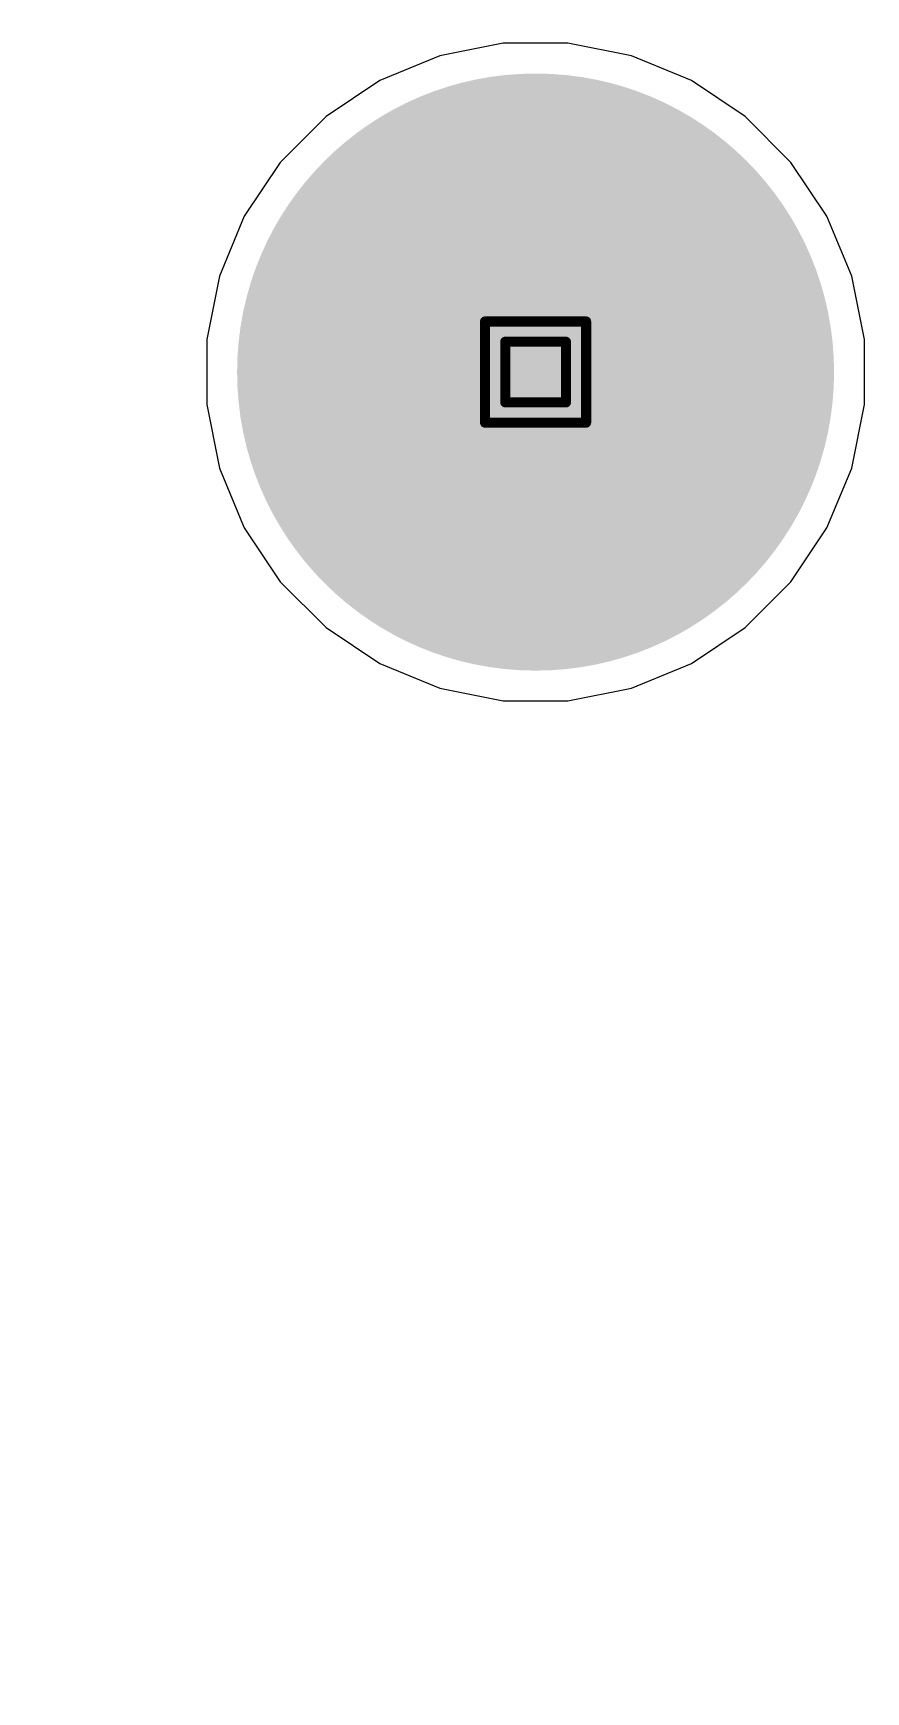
# Model space of a CAD drawing. Header units: inches. Extents: x -2.7 to 10.9, y -2.9 to 7.4.
# Drawn here: x -1.3042 to -1.1394, y -2.3724 to -2.0443 of the extents above; entities that cross this region are included whole.
import ezdxf

# ---------------------------------------------------------------- set-up
doc = ezdxf.new("R2010")
doc.units = ezdxf.units.IN
doc.header["$MEASUREMENT"] = 0
for name, color, linetype in [('Board Outline', 216, 'Continuous'), ('Bottom Layer', 5, 'Continuous'), ('Bottom Solder', 6, 'Continuous'), ('Drill Drawing', 1, 'Continuous'), ('Layer 2', 16, 'Continuous'), ('Layer 3', 76, 'Continuous'), ('Pad Holes', 156, 'Continuous'), ('Top Layer', 1, 'Continuous'), ('Top Solder', 216, 'Continuous')]:
    doc.layers.add(name, color=color, linetype=linetype)

msp = doc.modelspace()

# ---------------------------------------------------------------- hatches: boundary and pattern name
at = {"layer": 'Bottom Solder'}
h = msp.add_hatch(color=6, dxfattribs=at)
edge = h.paths.add_edge_path()
edge.add_arc((-1.20479, -2.11135), 0.004, 0, 360)
at = {"layer": 'Pad Holes'}
h = msp.add_hatch(color=7, dxfattribs=at)
edge = h.paths.add_edge_path()
edge.add_arc((-1.20479, -2.11135), 0.05906, 0, 360)
at = {"layer": 'Top Solder'}
h = msp.add_hatch(color=216, dxfattribs=at)
edge = h.paths.add_edge_path()
edge.add_arc((-1.20479, -2.11135), 0.004, 0, 360)

# ---------------------------------------------------------------- linework, layer by layer
at = {"layer": 'Board Outline'}
msp.add_lwpolyline([(2.84412, -0.24125, 0.005, 0.005, -0.741893), (-2.49969, -1.37795, 0.005, 0.005, 0)], format="xyseb", dxfattribs=at)
at = {"layer": 'Bottom Layer'}
for p, q in [((-1.2112, -2.0463), (-1.22376, -2.0488)), ((-1.19838, -2.0463), (-1.2112, -2.0463)), ((-1.18581, -2.0488), (-1.19838, -2.0463)), ((-1.22376, -2.0488), (-1.2356, -2.0537)), ((-1.17397, -2.0537), (-1.18581, -2.0488)), ((-1.2356, -2.0537), (-1.24626, -2.06082)), ((-1.16332, -2.06082), (-1.17397, -2.0537)), ((-1.24626, -2.06082), (-1.25532, -2.06988)), ((-1.15426, -2.06988), (-1.16332, -2.06082)), ((-1.25532, -2.06988), (-1.26244, -2.08054)), ((-1.14714, -2.08054), (-1.15426, -2.06988)), ((-1.26244, -2.08054), (-1.26734, -2.09237)), ((-1.14223, -2.09237), (-1.14714, -2.08054)), ((-1.26734, -2.09237), (-1.26984, -2.10494)), ((-1.13973, -2.10494), (-1.14223, -2.09237)), ((-1.26984, -2.10494), (-1.26984, -2.11776)), ((-1.13973, -2.11776), (-1.13973, -2.10494)), ((-1.26984, -2.11776), (-1.26734, -2.13033)), ((-1.14223, -2.13033), (-1.13973, -2.11776)), ((-1.26734, -2.13033), (-1.26244, -2.14217)), ((-1.14714, -2.14217), (-1.14223, -2.13033)), ((-1.26244, -2.14217), (-1.25532, -2.15282)), ((-1.15426, -2.15282), (-1.14714, -2.14217)), ((-1.25532, -2.15282), (-1.24626, -2.16188)), ((-1.16332, -2.16188), (-1.15426, -2.15282)), ((-1.24626, -2.16188), (-1.2356, -2.169)), ((-1.17397, -2.169), (-1.16332, -2.16188)), ((-1.2356, -2.169), (-1.22376, -2.17391)), ((-1.18581, -2.17391), (-1.17397, -2.169)), ((-1.22376, -2.17391), (-1.2112, -2.17641)), ((-1.19838, -2.17641), (-1.18581, -2.17391)), ((-1.2112, -2.17641), (-1.19838, -2.17641))]:
    msp.add_line(p, q, dxfattribs=at)
at = {"layer": 'Drill Drawing'}
for points in [[(-1.21479, -2.10135, 0.002, 0.002, 0), (-1.19479, -2.10135, 0.002, 0.002, 0)], [(-1.21479, -2.12135, 0.002, 0.002, 0), (-1.21479, -2.10135, 0.002, 0.002, 0)], [(-1.19479, -2.12135, 0.002, 0.002, 0), (-1.19479, -2.10135, 0.002, 0.002, 0)], [(-1.21079, -2.10535, 0.002, 0.002, 0), (-1.19879, -2.10535, 0.002, 0.002, 0)], [(-1.21079, -2.11735, 0.002, 0.002, 0), (-1.21079, -2.10535, 0.002, 0.002, 0)], [(-1.19879, -2.11735, 0.002, 0.002, 0), (-1.19879, -2.10535, 0.002, 0.002, 0)], [(-1.21079, -2.11735, 0.002, 0.002, 0), (-1.19879, -2.11735, 0.002, 0.002, 0)], [(-1.21479, -2.12135, 0.002, 0.002, 0), (-1.19479, -2.12135, 0.002, 0.002, 0)]]:
    msp.add_lwpolyline(points, format="xyseb", dxfattribs=at)
for points in [[(-1.21529, -2.10135, 0.001, 0.001, 1), (-1.21429, -2.10135, 0.001, 0.001, 1)], [(-1.21529, -2.10135, 0.001, 0.001, 1), (-1.21429, -2.10135, 0.001, 0.001, 1)], [(-1.19529, -2.10135, 0.001, 0.001, 1), (-1.19429, -2.10135, 0.001, 0.001, 1)], [(-1.19529, -2.10135, 0.001, 0.001, 1), (-1.19429, -2.10135, 0.001, 0.001, 1)], [(-1.21129, -2.10535, 0.001, 0.001, 1), (-1.21029, -2.10535, 0.001, 0.001, 1)], [(-1.21129, -2.10535, 0.001, 0.001, 1), (-1.21029, -2.10535, 0.001, 0.001, 1)], [(-1.19929, -2.10535, 0.001, 0.001, 1), (-1.19829, -2.10535, 0.001, 0.001, 1)], [(-1.19929, -2.10535, 0.001, 0.001, 1), (-1.19829, -2.10535, 0.001, 0.001, 1)], [(-1.21129, -2.11735, 0.001, 0.001, 1), (-1.21029, -2.11735, 0.001, 0.001, 1)], [(-1.21129, -2.11735, 0.001, 0.001, 1), (-1.21029, -2.11735, 0.001, 0.001, 1)], [(-1.19929, -2.11735, 0.001, 0.001, 1), (-1.19829, -2.11735, 0.001, 0.001, 1)], [(-1.19929, -2.11735, 0.001, 0.001, 1), (-1.19829, -2.11735, 0.001, 0.001, 1)], [(-1.21529, -2.12135, 0.001, 0.001, 1), (-1.21429, -2.12135, 0.001, 0.001, 1)], [(-1.21529, -2.12135, 0.001, 0.001, 1), (-1.21429, -2.12135, 0.001, 0.001, 1)], [(-1.19529, -2.12135, 0.001, 0.001, 1), (-1.19429, -2.12135, 0.001, 0.001, 1)], [(-1.19529, -2.12135, 0.001, 0.001, 1), (-1.19429, -2.12135, 0.001, 0.001, 1)]]:
    msp.add_lwpolyline(points, format="xyseb", close=True, dxfattribs=at)
at = {"layer": 'Layer 2'}
for p, q in [((-1.2112, -2.0463), (-1.22376, -2.0488)), ((-1.19838, -2.0463), (-1.2112, -2.0463)), ((-1.18581, -2.0488), (-1.19838, -2.0463)), ((-1.22376, -2.0488), (-1.2356, -2.0537)), ((-1.17397, -2.0537), (-1.18581, -2.0488)), ((-1.2356, -2.0537), (-1.24626, -2.06082)), ((-1.16332, -2.06082), (-1.17397, -2.0537)), ((-1.24626, -2.06082), (-1.25532, -2.06988)), ((-1.15426, -2.06988), (-1.16332, -2.06082)), ((-1.25532, -2.06988), (-1.26244, -2.08054)), ((-1.14714, -2.08054), (-1.15426, -2.06988)), ((-1.26244, -2.08054), (-1.26734, -2.09237)), ((-1.14223, -2.09237), (-1.14714, -2.08054)), ((-1.26734, -2.09237), (-1.26984, -2.10494)), ((-1.13973, -2.10494), (-1.14223, -2.09237)), ((-1.26984, -2.10494), (-1.26984, -2.11776)), ((-1.13973, -2.11776), (-1.13973, -2.10494)), ((-1.26984, -2.11776), (-1.26734, -2.13033)), ((-1.14223, -2.13033), (-1.13973, -2.11776)), ((-1.26734, -2.13033), (-1.26244, -2.14217)), ((-1.14714, -2.14217), (-1.14223, -2.13033)), ((-1.26244, -2.14217), (-1.25532, -2.15282)), ((-1.15426, -2.15282), (-1.14714, -2.14217)), ((-1.25532, -2.15282), (-1.24626, -2.16188)), ((-1.16332, -2.16188), (-1.15426, -2.15282)), ((-1.24626, -2.16188), (-1.2356, -2.169)), ((-1.17397, -2.169), (-1.16332, -2.16188)), ((-1.2356, -2.169), (-1.22376, -2.17391)), ((-1.18581, -2.17391), (-1.17397, -2.169)), ((-1.22376, -2.17391), (-1.2112, -2.17641)), ((-1.19838, -2.17641), (-1.18581, -2.17391)), ((-1.2112, -2.17641), (-1.19838, -2.17641))]:
    msp.add_line(p, q, dxfattribs=at)
at = {"layer": 'Layer 3'}
for p, q in [((-1.2112, -2.0463), (-1.22376, -2.0488)), ((-1.19838, -2.0463), (-1.2112, -2.0463)), ((-1.18581, -2.0488), (-1.19838, -2.0463)), ((-1.22376, -2.0488), (-1.2356, -2.0537)), ((-1.17397, -2.0537), (-1.18581, -2.0488)), ((-1.2356, -2.0537), (-1.24626, -2.06082)), ((-1.16332, -2.06082), (-1.17397, -2.0537)), ((-1.24626, -2.06082), (-1.25532, -2.06988)), ((-1.15426, -2.06988), (-1.16332, -2.06082)), ((-1.25532, -2.06988), (-1.26244, -2.08054)), ((-1.14714, -2.08054), (-1.15426, -2.06988)), ((-1.26244, -2.08054), (-1.26734, -2.09237)), ((-1.14223, -2.09237), (-1.14714, -2.08054)), ((-1.26734, -2.09237), (-1.26984, -2.10494)), ((-1.13973, -2.10494), (-1.14223, -2.09237)), ((-1.26984, -2.10494), (-1.26984, -2.11776)), ((-1.13973, -2.11776), (-1.13973, -2.10494)), ((-1.26984, -2.11776), (-1.26734, -2.13033)), ((-1.14223, -2.13033), (-1.13973, -2.11776)), ((-1.26734, -2.13033), (-1.26244, -2.14217)), ((-1.14714, -2.14217), (-1.14223, -2.13033)), ((-1.26244, -2.14217), (-1.25532, -2.15282)), ((-1.15426, -2.15282), (-1.14714, -2.14217)), ((-1.25532, -2.15282), (-1.24626, -2.16188)), ((-1.16332, -2.16188), (-1.15426, -2.15282)), ((-1.24626, -2.16188), (-1.2356, -2.169)), ((-1.17397, -2.169), (-1.16332, -2.16188)), ((-1.2356, -2.169), (-1.22376, -2.17391)), ((-1.18581, -2.17391), (-1.17397, -2.169)), ((-1.22376, -2.17391), (-1.2112, -2.17641)), ((-1.19838, -2.17641), (-1.18581, -2.17391)), ((-1.2112, -2.17641), (-1.19838, -2.17641))]:
    msp.add_line(p, q, dxfattribs=at)
at = {"layer": 'Top Layer'}
for p, q in [((-1.2112, -2.0463), (-1.22376, -2.0488)), ((-1.19838, -2.0463), (-1.2112, -2.0463)), ((-1.18581, -2.0488), (-1.19838, -2.0463)), ((-1.22376, -2.0488), (-1.2356, -2.0537)), ((-1.17397, -2.0537), (-1.18581, -2.0488)), ((-1.2356, -2.0537), (-1.24626, -2.06082)), ((-1.16332, -2.06082), (-1.17397, -2.0537)), ((-1.24626, -2.06082), (-1.25532, -2.06988)), ((-1.15426, -2.06988), (-1.16332, -2.06082)), ((-1.25532, -2.06988), (-1.26244, -2.08054)), ((-1.14714, -2.08054), (-1.15426, -2.06988)), ((-1.26244, -2.08054), (-1.26734, -2.09237)), ((-1.14223, -2.09237), (-1.14714, -2.08054)), ((-1.26734, -2.09237), (-1.26984, -2.10494)), ((-1.13973, -2.10494), (-1.14223, -2.09237)), ((-1.26984, -2.10494), (-1.26984, -2.11776)), ((-1.13973, -2.11776), (-1.13973, -2.10494)), ((-1.26984, -2.11776), (-1.26734, -2.13033)), ((-1.14223, -2.13033), (-1.13973, -2.11776)), ((-1.26734, -2.13033), (-1.26244, -2.14217)), ((-1.14714, -2.14217), (-1.14223, -2.13033)), ((-1.26244, -2.14217), (-1.25532, -2.15282)), ((-1.15426, -2.15282), (-1.14714, -2.14217)), ((-1.25532, -2.15282), (-1.24626, -2.16188)), ((-1.16332, -2.16188), (-1.15426, -2.15282)), ((-1.24626, -2.16188), (-1.2356, -2.169)), ((-1.17397, -2.169), (-1.16332, -2.16188)), ((-1.2356, -2.169), (-1.22376, -2.17391)), ((-1.18581, -2.17391), (-1.17397, -2.169)), ((-1.22376, -2.17391), (-1.2112, -2.17641)), ((-1.19838, -2.17641), (-1.18581, -2.17391)), ((-1.2112, -2.17641), (-1.19838, -2.17641))]:
    msp.add_line(p, q, dxfattribs=at)

doc.saveas('drawing.dxf')
